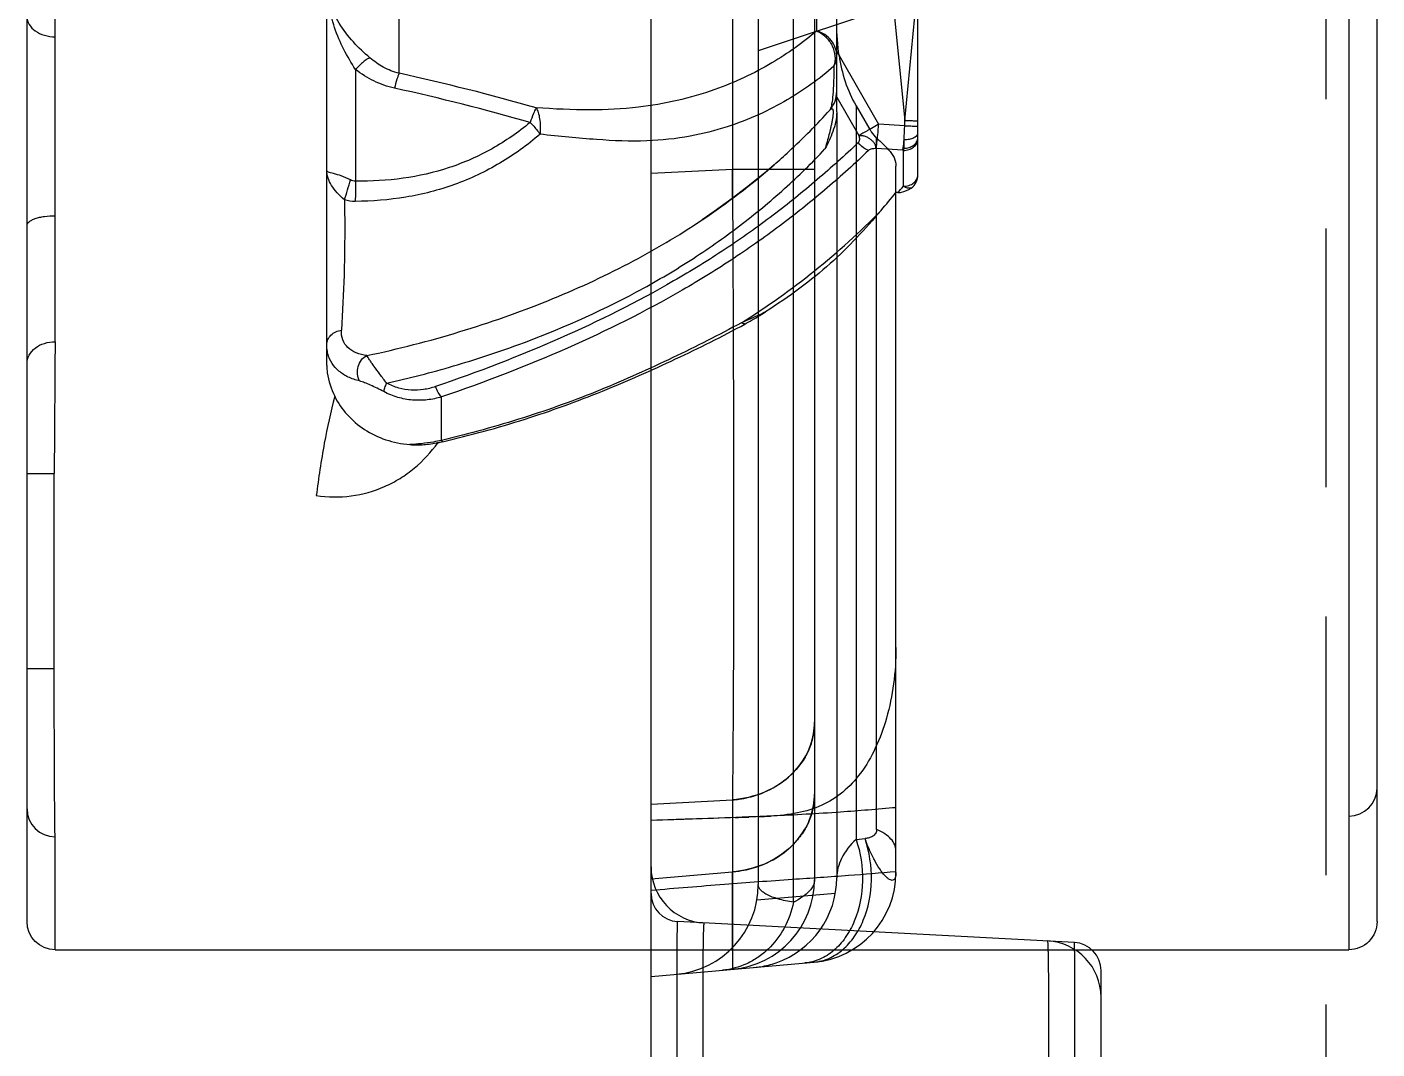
# Model space of a CAD drawing. Header units: millimetres. Extents: x 28656 to 29764, y -21384 to -20601.
# Drawn here: x 28887.6 to 28911.6, y -20925.56 to -20907.38 of the extents above; entities that cross this region are included whole.
import ezdxf

# ---------------------------------------------------------------- set-up
doc = ezdxf.new("R2010")
doc.units = ezdxf.units.MM
doc.header["$LTSCALE"] = 8
doc.linetypes.add('HIDDEN', pattern=[0.375, 0.25, -0.125])
doc.layers.add('Cav-cor', color=30, linetype='Continuous')
doc.layers.add('WT', color=4, linetype='Continuous')
doc.layers.add('dim', color=3, linetype='Continuous', lineweight=15)

# ---------------------------------------------------------------- blocks, each defined once
blk = doc.blocks.new('20160903.083130')
at = {"layer": 'Cav-cor', "color": 241}
for p, q in [((0.4898, 12.0802), (0.4898, 3.6905)), ((-2.8852, 6.0818), (-2.8852, 11.7965)), ((2.8648, 11.7965), (2.8648, 3.3788)), ((-3.0102, 3.504), (-3.0102, 11.6714)), ((2.9898, 3.504), (2.9898, 11.6714)), ((-0.2369, 4.6712), (-0.2369, 9.7973)), ((0.1247, 9.2411), (0.1247, 6.8488)), ((-1.6777, 5.9752), (-1.6777, 9.1971)), ((0.3961, 3.5898), (0.3961, 8.1621)), ((0.9488, 6.8238), (0.9488, 8.0001)), ((-1.3567, 7.2746), (-1.3567, 7.6875)), ((0.8247, 7.7269), (0.8906, 7.0649)), ((0.2398, 7.6675), (0.2398, 3.6686)), ((0.8224, 7.5688), (0.2398, 7.3752)), ((0.4998, 7.4634), (0.4998, 7.5921)), ((0.8906, 7.0649), (0.9437, 7.6055)), ((0.5885, 7.1032), (0.5885, 7.5394)), ((0.5885, 7.3721), (0.5939, 7.3627)), ((0.5939, 7.3627), (0.5993, 7.3532)), ((0.5993, 7.3532), (0.7745, 7.0482)), ((-1.5502, 7.2917), (-1.5502, 6.7951)), ((0.5885, 7.1687), (0.6867, 6.998)), ((0.5885, 7.1032), (0.5885, 3.6991)), ((0.6745, 7.13), (0.6745, 3.8696)), ((0.6745, 7.13), (0.7349, 7.0256)), ((0.8906, 7.0409), (0.7745, 7.0482)), ((0.8906, 7.0409), (0.8906, 7.0649)), ((0.7659, 6.9835), (0.7659, 6.9865)), ((0.7659, 3.9137), (0.7659, 6.9835)), ((0.8882, 6.9416), (0.8882, 6.9801)), ((0.8819, 6.9324), (0.7633, 6.9398)), ((0.8851, 6.9316), (0.8881, 6.9413)), ((0.8851, 6.7724), (0.8851, 6.9316)), ((-0.2369, 6.8306), (0.1247, 6.8488)), ((0.1247, 6.8488), (0.4898, 6.8488)), ((0.1255, 6.7189), (0.1247, 6.8488)), ((0.8519, 4.7221), (0.8519, 6.8612)), ((0.86, 6.7445), (0.8519, 6.7445)), ((-1.1677, 5.6429), (-1.1677, 5.8361)), ((-3.0102, 5.4958), (-2.8892, 5.4958)), ((-2.8892, 4.6298), (-2.8892, 5.4958)), ((0.8519, 3.7222), (0.8519, 4.7221)), ((-3.0102, 4.6298), (-2.8892, 4.6298)), ((-0.2369, 1.629), (-0.2369, 4.6712)), ((-0.2369, 4.0267), (0.1247, 4.045)), ((0.1247, 4.045), (0.1247, 3.7258)), ((-0.0146, 3.9612), (-0.0912, 3.9586)), ((0.027, 3.9626), (-0.0146, 3.9612)), ((0.0938, 3.9651), (0.027, 3.9626)), ((0.1374, 3.9667), (0.0938, 3.9651)), ((0.2411, 3.9708), (0.1979, 3.9691)), ((0.299, 3.9733), (0.2939, 3.9731)), ((-0.1254, 3.9575), (-0.2369, 3.9539)), ((-0.0912, 3.9586), (-0.1254, 3.9575)), ((-2.8852, 3.3788), (-2.8852, 3.8808)), ((0.6745, 3.8696), (0.7143, 3.8731)), ((-0.2369, 3.6941), (0.1247, 3.7258)), ((0.8519, 3.7272), (0.8515, 3.7272)), ((0.234, 3.6003), (0.5826, 3.6308)), ((1.6446, 3.4118), (-0.1185, 3.5042)), ((-2.8852, 3.3788), (2.8648, 3.3788)), ((-0.2369, 3.2604), (0.4868, 3.3237)), ((-0.1209, 3.271), (-0.1209, 3.2716)), ((1.7631, 1.2869), (1.7631, 3.2869))]:
    blk.add_line(p, q, dxfattribs=at)
blk.add_lwpolyline([(0.3099, 6.8679), (0.2758, 6.8386), (0.2011, 6.7772), (0.1237, 6.7176), (0.0441, 6.6601), (-0.01, 6.623)], dxfattribs=at)
for centre, radius, start, end in [((-3.505, -2.5467), 10.0536, 74.0805, 77.66128), ((-3.5055, -2.4898), 9.9292, 74.03176, 77.62306), ((0.4613, 7.1942), 0.1272, 320.14617, 359.99508), ((-1.8451, 7.1186), 2.7368, 357.09987, 358.3738), ((1.0162, 7.2582), 0.3694, 227.35187, 228.04918), ((-0.3006, 7.0972), 1.0758, 353.93438, 354.07043), ((0.9151, 6.9883), 0.0338, 351.68067, 359.95508), ((0.8291, 6.7103), 0.2283, 75.80494, 76.61967), ((-1.7972, 9.2887), 3.2094, 303.84112, 311.03663), ((-3.2505, 7.2456), 1.7354, 342.09786, 345.16704), ((24.7956, 6.449), 26.348, 179.24734, 179.44282), ((-4.5666, 11.2241), 7.0304, 319.57556, 320.41898), ((-1.5303, 8.9207), 3.2325, 317.68487, 318.3492), ((-1.5934, 8.9861), 3.3234, 301.94105, 315.70514), ((119.7845, 4.9534), 122.6749, 179.472995, 179.746712), ((-1.2812, 6.1449), 0.5211, 280.78567, 283.1106), ((2.8649, 4.098), 0.1249, 269.95816, 359.95781), ((-2.8853, 4.0057), 0.1249, 180.04243, 270.04173), ((-0.9459, 32.3881), 28.4421, 272.18291, 272.30472), ((-0.6341, 24.823), 20.8705, 272.40335, 272.54834), ((0.0131, 3.7476), 0.25, 180, 267), ((0.4519, 3.7222), 0.4, 275, 0), ((-0.1602, 3.6686), 0.4, 275, 0), ((0.0898, 3.6905), 0.4, 275, 0), ((0.1885, 3.6991), 0.4, 289.11894, 360), ((-0.1119, 3.629), 0.125, 180, 267), ((1.5131, 3.1683), 0.25, 0, 87), ((1.6381, 3.2869), 0.125, 0, 87), ((0.4284, 3.5307), 0.2113, 275.01933, 283.79212), ((0.4278, 3.5333), 0.214, 283.7871, 285.64843)]:
    blk.add_arc(centre, radius, start, end, dxfattribs=at)
at = {"layer": 'Cav-cor', "color": 241, "extrusion": (0, 0, -1)}
for centre, major_axis, ratio, start_param, end_param in [((0.8385, 7.5507), (0.0239, 0.5441), 0.457341, 4.320989, 4.595058), ((0.6019, 6.8612), (-0.25, 0), 0.597312, 2.613549, 3.141593), ((-2.8852, 3.504), (0, 0.1252), 0.99863, 3.141593, 4.712389), ((2.8648, 3.504), (0, 0.1252), 0.99863, 1.570796, 3.141593)]:
    blk.add_ellipse(centre, major_axis=major_axis, ratio=ratio, start_param=start_param, end_param=end_param, dxfattribs=at)
at = {"layer": 'Cav-cor', "color": 241}
for points, knots in [([(-1.4864, 7.3436), (-1.5121, 7.3657), (-1.5623, 7.4126), (-1.6251, 7.494), (-1.6676, 7.5865), (-1.6776, 7.6529), (-1.6777, 7.6854)], [0, 0, 0, 0, 0.251825, 0.509356, 0.75881, 1, 1, 1, 1]), ([(-1.5502, 7.2917), (-1.5687, 7.3205), (-1.6042, 7.3802), (-1.6457, 7.4768), (-1.6718, 7.5795), (-1.6776, 7.6502), (-1.6777, 7.6854)], [0, 0, 0, 0, 0.244885, 0.496138, 0.748276, 1, 1, 1, 1]), ([(-3.0102, 7.5259), (-3.0102, 7.5141), (-3.0026, 7.4888), (-2.9735, 7.4598), (-2.9325, 7.4411), (-2.9013, 7.4368), (-2.8852, 7.4368)], [0, 0, 0, 0, 0.210411, 0.4459, 0.71286, 1, 1, 1, 1]), ([(0.4998, 7.4634), (0.4376, 7.4107), (0.2944, 7.3084), (0.029, 7.1841), (-0.2481, 7.1214), (-0.5161, 7.1084), (-0.6677, 7.1158), (-0.7475, 7.1213)], [0, 0, 0, 0, 0.183983, 0.395351, 0.65767, 0.819342, 1, 1, 1, 1]), ([(0.5885, 7.3525), (0.5885, 7.3647), (0.5841, 7.3896), (0.5653, 7.4227), (0.5364, 7.4488), (0.5124, 7.4597), (0.4998, 7.4634)], [0, 0, 0, 0, 0.241617, 0.487597, 0.740465, 1, 1, 1, 1]), ([(0.4998, 7.4634), (0.5144, 7.4566), (0.5416, 7.4382), (0.5701, 7.3984), (0.5835, 7.3522), (0.5808, 7.3204), (0.5763, 7.3058)], [0, 0, 0, 0, 0.253518, 0.508752, 0.759025, 1, 1, 1, 1]), ([(-1.4864, 7.3436), (-1.491, 7.3419), (-1.5009, 7.3364), (-1.523, 7.3199), (-1.5392, 7.3038), (-1.5502, 7.2917)], [0, 0, 0, 0, 0.176013, 0.407327, 1, 1, 1, 1]), ([(-1.3567, 7.2746), (-1.381, 7.2805), (-1.4275, 7.299), (-1.468, 7.3277), (-1.4864, 7.3436)], [0, 0, 0, 0, 0.50772, 1, 1, 1, 1]), ([(0.5763, 7.3058), (0.5783, 7.3094), (0.5852, 7.324), (0.5885, 7.3405), (0.5885, 7.3525)], [0, 0, 0, 0, 0.254464, 1, 1, 1, 1]), ([(0.5993, 7.3532), (0.6049, 7.3142), (0.6225, 7.2368), (0.6547, 7.1641), (0.6745, 7.13)], [0, 0, 0, 0, 0.500112, 1, 1, 1, 1]), ([(-1.3772, 7.2087), (-1.4089, 7.2156), (-1.4702, 7.2374), (-1.5249, 7.2721), (-1.5502, 7.2917)], [0, 0, 0, 0, 0.5035, 1, 1, 1, 1]), ([(-1.3567, 7.2746), (-1.3605, 7.2661), (-1.3676, 7.2441), (-1.3738, 7.2219), (-1.3772, 7.2087)], [0, 0, 0, 0, 0.40721, 1, 1, 1, 1]), ([(0.5763, 7.3058), (0.5116, 7.2501), (0.4036, 7.1724), (0.241, 7.0878), (0.097, 7.0318), (-0.07, 6.9895), (-0.2653, 6.969), (-0.4458, 6.9765), (-0.6039, 6.9906), (-0.6874, 6.9992), (-0.73, 7.0037)], [0, 0, 0, 0, 0.184488, 0.285659, 0.39561, 0.51771, 0.65691, 0.81851, 0.907408, 1, 1, 1, 1]), ([(0.5763, 7.3058), (0.5759, 7.2822), (0.5748, 7.2399), (0.572, 7.1838), (0.5675, 7.1429), (0.5624, 7.1208), (0.559, 7.1127)], [0, 0, 0, 0, 0.363937, 0.653195, 0.865259, 1, 1, 1, 1]), ([(-0.7474, 7.1213), (-0.7523, 7.113), (-0.7615, 7.0915), (-0.7695, 7.0695), (-0.7739, 7.0563)], [0, 0, 0, 0, 0.407353, 1, 1, 1, 1]), ([(-0.7474, 7.1213), (-0.7438, 7.1148), (-0.737, 7.099), (-0.7313, 7.0713), (-0.7286, 7.0387), (-0.7286, 7.0156), (-0.73, 7.0037)], [0, 0, 0, 0, 0.185931, 0.424636, 0.702489, 1, 1, 1, 1]), ([(0.3099, 6.8679), (0.3323, 6.8874), (0.419, 6.9653), (0.5012, 7.0481), (0.559, 7.1127)], [0, 0, 0, 0, 0.255523, 1, 1, 1, 1]), ([(0.559, 7.1127), (0.5601, 7.1138), (0.5622, 7.1156), (0.5656, 7.1176), (0.57, 7.1169), (0.5723, 7.1107), (0.5728, 7.1012), (0.5718, 7.0874), (0.5695, 7.0715), (0.5665, 7.0551), (0.5631, 7.0392), (0.5584, 7.0188), (0.5522, 6.9942), (0.5444, 6.9659), (0.539, 6.9474), (0.5362, 6.9384)], [0, 0, 0, 0, 0.023983, 0.043167, 0.059225, 0.083927, 0.133505, 0.20967, 0.295563, 0.381431, 0.465204, 0.546721, 0.703823, 0.8545, 1, 1, 1, 1]), ([(0.5885, 7.1031), (0.5885, 7.0878), (0.5849, 7.0577), (0.5719, 7.0155), (0.5552, 6.976), (0.5427, 6.9508), (0.5362, 6.9384)], [0, 0, 0, 0, 0.264558, 0.515237, 0.759154, 1, 1, 1, 1]), ([(-0.7739, 7.0563), (-0.8269, 7.0127), (-0.941, 6.9335), (-1.1327, 6.8488), (-1.3387, 6.8021), (-1.4797, 6.7943), (-1.5502, 6.7951)], [0, 0, 0, 0, 0.24618, 0.495489, 0.74719, 1, 1, 1, 1]), ([(-0.7739, 7.0563), (-0.7701, 7.0522), (-0.7545, 7.0355), (-0.74, 7.0177), (-0.73, 7.0037)], [0, 0, 0, 0, 0.246498, 1, 1, 1, 1]), ([(0.7349, 7.0256), (0.7305, 7.023), (0.7145, 7.0137), (0.6982, 7.005), (0.6867, 6.9981)], [0, 0, 0, 0, 0.274634, 1, 1, 1, 1]), ([(0.7745, 7.0482), (0.7712, 7.0462), (0.7581, 7.0385), (0.7448, 7.0312), (0.7349, 7.0256)], [0, 0, 0, 0, 0.251637, 1, 1, 1, 1]), ([(0.7349, 7.0256), (0.737, 7.0219), (0.7459, 7.0078), (0.7568, 6.9949), (0.7659, 6.9865)], [0, 0, 0, 0, 0.254852, 1, 1, 1, 1]), ([(0.7695, 6.986), (0.77, 6.991), (0.772, 7.0116), (0.7735, 7.0324), (0.7745, 7.0482)], [0, 0, 0, 0, 0.238229, 1, 1, 1, 1]), ([(0.8906, 7.0649), (0.8982, 7.0649), (0.9091, 7.0647), (0.9229, 7.0644), (0.9315, 7.064), (0.9386, 7.0636), (0.9438, 7.0632), (0.947, 7.0627), (0.9484, 7.0624), (0.9488, 7.0622), (0.9488, 7.062)], [0, 0, 0, 0, 0.38703, 0.559812, 0.70962, 0.831901, 0.922431, 0.978577, 0.993415, 1, 1, 1, 1]), ([(0.8906, 7.0409), (0.8982, 7.0409), (0.9091, 7.0408), (0.9229, 7.0404), (0.9315, 7.0401), (0.9386, 7.0396), (0.9438, 7.0392), (0.947, 7.0388), (0.9484, 7.0384), (0.9488, 7.0382), (0.9488, 7.038)], [0, 0, 0, 0, 0.38703, 0.559812, 0.70962, 0.831901, 0.922431, 0.978577, 0.993415, 1, 1, 1, 1]), ([(-0.73, 7.0037), (-0.7857, 6.9561), (-0.9058, 6.8693), (-1.1078, 6.7737), (-1.326, 6.7176), (-1.4761, 6.7059), (-1.5512, 6.7052)], [0, 0, 0, 0, 0.246286, 0.495703, 0.747371, 1, 1, 1, 1]), ([(0.6839, 6.9666), (0.6247, 6.9103), (0.5018, 6.799), (0.3051, 6.6402), (0.0921, 6.4893), (-0.2188, 6.2975), (-0.6462, 6.0849), (-1.0074, 5.9463), (-1.1947, 5.882)], [0, 0, 0, 0, 0.11206, 0.227389, 0.34656, 0.469857, 0.728262, 1, 1, 1, 1]), ([(0.6867, 6.998), (0.6885, 6.9924), (0.6905, 6.9817), (0.6875, 6.97), (0.6839, 6.9666)], [0, 0, 0, 0, 0.547724, 1, 1, 1, 1]), ([(0.7298, 6.9316), (0.7254, 6.9332), (0.7078, 6.9414), (0.6928, 6.9549), (0.6839, 6.9666)], [0, 0, 0, 0, 0.239944, 1, 1, 1, 1]), ([(0.7633, 6.9398), (0.7624, 6.943), (0.7622, 6.9481), (0.7609, 6.955), (0.7575, 6.9626), (0.7502, 6.9715), (0.7394, 6.9811), (0.7267, 6.9893), (0.7153, 6.9944), (0.7059, 6.9967), (0.6972, 6.9973), (0.6908, 6.9973), (0.6867, 6.9981)], [0, 0, 0, 0, 0.093016, 0.144215, 0.199979, 0.32697, 0.465892, 0.610048, 0.752517, 0.81901, 0.881703, 1, 1, 1, 1]), ([(0.7633, 6.9398), (0.7639, 6.9429), (0.7662, 6.9574), (0.768, 6.972), (0.7692, 6.9835)], [0, 0, 0, 0, 0.212232, 1, 1, 1, 1]), ([(0.7692, 6.9835), (0.7738, 6.9794), (0.7904, 6.9641), (0.8064, 6.9482), (0.8178, 6.9364)], [0, 0, 0, 0, 0.271248, 1, 1, 1, 1]), ([(0.8819, 6.9324), (0.8825, 6.9357), (0.8851, 6.9516), (0.8869, 6.9675), (0.8882, 6.9801)], [0, 0, 0, 0, 0.210486, 1, 1, 1, 1]), ([(0.8851, 6.9316), (0.8933, 6.9316), (0.9095, 6.9342), (0.9306, 6.9451), (0.9452, 6.9621), (0.9488, 6.9762), (0.9488, 6.9829)], [0, 0, 0, 0, 0.27409, 0.535212, 0.775631, 1, 1, 1, 1]), ([(0.8882, 6.9801), (0.8961, 6.9803), (0.9075, 6.9814), (0.9219, 6.985), (0.936, 6.99), (0.9488, 6.999), (0.9488, 7.0076)], [0, 0, 0, 0, 0.336199, 0.491056, 0.630578, 1, 1, 1, 1]), ([(0.8882, 6.9416), (0.8956, 6.9418), (0.91, 6.9442), (0.9289, 6.953), (0.9429, 6.9663), (0.9477, 6.9778), (0.9485, 6.9834)], [0, 0, 0, 0, 0.280908, 0.545515, 0.783927, 1, 1, 1, 1]), ([(-1.4112, 5.8977), (-1.3115, 5.9196), (-1.1155, 5.9702), (-0.7401, 6.0933), (-0.3864, 6.249), (-0.0633, 6.4384), (0.1565, 6.5921), (0.3567, 6.7578), (0.4789, 6.8769), (0.5362, 6.9384)], [0, 0, 0, 0, 0.136746, 0.270764, 0.528821, 0.652297, 0.771789, 0.887486, 1, 1, 1, 1]), ([(0.7298, 6.9315), (0.67, 6.8747), (0.5458, 6.7622), (0.3471, 6.6019), (0.132, 6.4496), (-0.182, 6.2559), (-0.6136, 6.0411), (-0.9785, 5.9011), (-1.1677, 5.8361)], [0, 0, 0, 0, 0.112062, 0.227398, 0.346576, 0.469876, 0.728273, 1, 1, 1, 1]), ([(0.7633, 6.9398), (0.7571, 6.94), (0.7455, 6.9393), (0.7337, 6.9353), (0.7298, 6.9315)], [0, 0, 0, 0, 0.535035, 1, 1, 1, 1]), ([(0.8882, 6.9416), (0.8876, 6.9398), (0.8848, 6.9371), (0.8829, 6.9339), (0.8819, 6.9324)], [0, 0, 0, 0, 0.517798, 1, 1, 1, 1]), ([(-1.5991, 6.7121), (-1.6106, 6.7223), (-1.6319, 6.7419), (-1.6574, 6.7744), (-1.6737, 6.8079), (-1.6777, 6.8313), (-1.6777, 6.8425)], [0, 0, 0, 0, 0.293647, 0.553472, 0.784991, 1, 1, 1, 1]), ([(-1.5729, 6.8013), (-1.5859, 6.8081), (-1.6108, 6.8183), (-1.6407, 6.8268), (-1.6598, 6.832), (-1.6691, 6.8352), (-1.6753, 6.838), (-1.6777, 6.8412), (-1.6777, 6.8425)], [0, 0, 0, 0, 0.387443, 0.704096, 0.820935, 0.907551, 0.964978, 1, 1, 1, 1]), ([(0.1247, 6.8488), (0.128, 6.3093), (0.1309, 5.5462), (0.1294, 4.6116), (0.1268, 4.2165), (0.1247, 4.045)], [0, 0, 0, 0, 0.577304, 0.81644, 1, 1, 1, 1]), ([(0.8851, 6.7724), (0.8933, 6.7724), (0.9095, 6.7749), (0.9306, 6.7859), (0.9452, 6.8029), (0.9488, 6.817), (0.9488, 6.8237)], [0, 0, 0, 0, 0.274078, 0.535184, 0.775607, 1, 1, 1, 1]), ([(0.9196, 6.7645), (0.929, 6.7708), (0.9446, 6.7891), (0.9488, 6.8123), (0.9488, 6.8236)], [0, 0, 0, 0, 0.499163, 1, 1, 1, 1]), ([(0.86, 6.7445), (0.8653, 6.7445), (0.8865, 6.7467), (0.9065, 6.7557), (0.9196, 6.7645)], [0, 0, 0, 0, 0.251054, 1, 1, 1, 1]), ([(0.9196, 6.7645), (0.9143, 6.7633), (0.9018, 6.7638), (0.8907, 6.769), (0.8851, 6.7724)], [0, 0, 0, 0, 0.453588, 1, 1, 1, 1]), ([(-1.5991, 6.7121), (-1.5977, 6.6006), (-1.5979, 6.4075), (-1.6079, 6.2146), (-1.6128, 6.1332)], [0, 0, 0, 0, 0.577547, 1, 1, 1, 1]), ([(0.7854, 6.6653), (0.7504, 6.6242), (0.6786, 6.5423), (0.5592, 6.4255), (0.4232, 6.3154), (0.3243, 6.2475), (0.2722, 6.2143)], [0, 0, 0, 0, 0.235659, 0.476139, 0.729828, 1, 1, 1, 1]), ([(-3.0102, 6.5985), (-3.0102, 6.6014), (-3.0081, 6.6079), (-3.0002, 6.6161), (-2.9884, 6.6234), (-2.9728, 6.6298), (-2.9539, 6.635), (-2.9245, 6.6403), (-2.9011, 6.6418), (-2.8852, 6.6418)], [0, 0, 0, 0, 0.062902, 0.140174, 0.238635, 0.359296, 0.500095, 0.657223, 1, 1, 1, 1]), ([(-1.5001, 6.0202), (-1.3605, 6.0492), (-1.0886, 6.1194), (-0.6985, 6.2559), (-0.3376, 6.4211), (-0.1146, 6.5528), (-0.0099, 6.623)], [0, 0, 0, 0, 0.264547, 0.520435, 0.766057, 1, 1, 1, 1]), ([(0.2722, 6.2143), (0.2633, 6.2099), (0.2278, 6.193), (0.1918, 6.1773), (0.1649, 6.166)], [0, 0, 0, 0, 0.254629, 1, 1, 1, 1]), ([(0.1805, 6.1603), (0.1883, 6.1646), (0.2193, 6.182), (0.2498, 6.2), (0.2722, 6.2143)], [0, 0, 0, 0, 0.251707, 1, 1, 1, 1]), ([(-1.6777, 6.068), (-1.6777, 6.0758), (-1.6742, 6.0918), (-1.6551, 6.1196), (-1.6298, 6.131), (-1.6128, 6.1332)], [0, 0, 0, 0, 0.235832, 0.480886, 1, 1, 1, 1]), ([(-1.5001, 6.0202), (-1.5162, 6.0225), (-1.5463, 6.0297), (-1.5853, 6.0527), (-1.6103, 6.0893), (-1.6137, 6.1185), (-1.6128, 6.1332)], [0, 0, 0, 0, 0.276157, 0.519391, 0.749971, 1, 1, 1, 1]), ([(0.1649, 6.166), (0.0648, 6.1112), (-0.1419, 6.0074), (-0.4633, 5.8618), (-0.7468, 5.759), (-0.9842, 5.6894), (-1.106, 5.6578), (-1.1677, 5.6429)], [0, 0, 0, 0, 0.238279, 0.483111, 0.736998, 0.867569, 1, 1, 1, 1]), ([(-1.163, 5.6373), (-1.0397, 5.666), (-0.7995, 5.7311), (-0.4545, 5.8571), (-0.1295, 6.0011), (0.0798, 6.1048), (0.1805, 6.1603)], [0, 0, 0, 0, 0.262653, 0.515692, 0.761447, 1, 1, 1, 1]), ([(0.1805, 6.1603), (0.1792, 6.1604), (0.1737, 6.1611), (0.1685, 6.1636), (0.1649, 6.166)], [0, 0, 0, 0, 0.223751, 1, 1, 1, 1]), ([(-3.0102, 5.9842), (-3.0102, 5.9971), (-3.0029, 6.0241), (-2.9741, 6.0563), (-2.9329, 6.0771), (-2.9013, 6.0818), (-2.8852, 6.0818)], [0, 0, 0, 0, 0.221028, 0.460031, 0.722359, 1, 1, 1, 1]), ([(-1.6729, 6.0284), (-1.6737, 6.0315), (-1.6765, 6.0445), (-1.6777, 6.0579), (-1.6777, 6.068)], [0, 0, 0, 0, 0.243844, 1, 1, 1, 1]), ([(-1.5327, 5.9071), (-1.5499, 5.9114), (-1.5822, 5.9224), (-1.6246, 5.9486), (-1.6567, 5.9842), (-1.6691, 6.0133), (-1.6729, 6.0284)], [0, 0, 0, 0, 0.272367, 0.522623, 0.760519, 1, 1, 1, 1]), ([(-1.5327, 5.9071), (-1.5378, 5.9166), (-1.5438, 5.9384), (-1.5405, 5.9718), (-1.5259, 6.0014), (-1.5092, 6.0157), (-1.5001, 6.0202)], [0, 0, 0, 0, 0.250001, 0.509148, 0.762899, 1, 1, 1, 1]), ([(-1.4112, 5.8977), (-1.4221, 5.9103), (-1.4406, 5.9356), (-1.4635, 5.9655), (-1.4785, 5.9873), (-1.4892, 6.0031), (-1.4959, 6.014), (-1.5001, 6.0202)], [0, 0, 0, 0, 0.329116, 0.621243, 0.746052, 0.852713, 1, 1, 1, 1]), ([(-1.6777, 5.9752), (-1.6777, 5.9645), (-1.6743, 5.9175), (-1.6589, 5.8719), (-1.6428, 5.8394)], [0, 0, 0, 0, 0.228708, 1, 1, 1, 1]), ([(-1.4242, 5.8597), (-1.4342, 5.865), (-1.4539, 5.8747), (-1.4825, 5.8879), (-1.5083, 5.8991), (-1.5249, 5.9052), (-1.5327, 5.9071)], [0, 0, 0, 0, 0.287993, 0.554908, 0.795473, 1, 1, 1, 1]), ([(-1.4242, 5.8597), (-1.4232, 5.8655), (-1.4194, 5.8784), (-1.4143, 5.8908), (-1.4112, 5.8977)], [0, 0, 0, 0, 0.436063, 1, 1, 1, 1]), ([(-1.1947, 5.882), (-1.2119, 5.8761), (-1.2476, 5.8671), (-1.3032, 5.8643), (-1.3592, 5.8738), (-1.3945, 5.8885), (-1.4112, 5.8977)], [0, 0, 0, 0, 0.243881, 0.491115, 0.742979, 1, 1, 1, 1]), ([(-1.1677, 5.8361), (-1.1734, 5.842), (-1.1837, 5.8567), (-1.1913, 5.8729), (-1.1947, 5.882)], [0, 0, 0, 0, 0.459533, 1, 1, 1, 1]), ([(-1.6428, 5.8394), (-1.6609, 5.7702), (-1.6923, 5.6235), (-1.7149, 5.4752), (-1.7244, 5.3974)], [0, 0, 0, 0, 0.476605, 1, 1, 1, 1]), ([(-1.6428, 5.8394), (-1.6283, 5.81), (-1.5902, 5.7542), (-1.5119, 5.6874), (-1.4161, 5.6414), (-1.3454, 5.6273), (-1.3093, 5.6244)], [0, 0, 0, 0, 0.237245, 0.483183, 0.737665, 1, 1, 1, 1]), ([(-1.1677, 5.8361), (-1.1885, 5.8301), (-1.2313, 5.8213), (-1.2973, 5.8201), (-1.3629, 5.8322), (-1.4044, 5.8492), (-1.4242, 5.8597)], [0, 0, 0, 0, 0.246256, 0.494482, 0.745546, 1, 1, 1, 1]), ([(-1.1677, 5.6429), (-1.1797, 5.6403), (-1.2265, 5.6312), (-1.274, 5.626), (-1.3093, 5.6244)], [0, 0, 0, 0, 0.25822, 1, 1, 1, 1]), ([(-1.163, 5.6373), (-1.1634, 5.6377), (-1.1651, 5.6394), (-1.1666, 5.6414), (-1.1677, 5.6429)], [0, 0, 0, 0, 0.222517, 1, 1, 1, 1]), ([(-1.7244, 5.3974), (-1.6733, 5.39), (-1.5687, 5.389), (-1.4427, 5.4242), (-1.3514, 5.4726), (-1.2675, 5.5334), (-1.214, 5.5911), (-1.1836, 5.633)], [0, 0, 0, 0, 0.250264, 0.499466, 0.624328, 0.749371, 1, 1, 1, 1]), ([(-1.3093, 5.6244), (-1.2885, 5.6227), (-1.2462, 5.6232), (-1.2045, 5.629), (-1.1837, 5.633)], [0, 0, 0, 0, 0.496891, 1, 1, 1, 1]), ([(0.8519, 4.7221), (0.8519, 4.6681), (0.845, 4.5623), (0.8143, 4.4117), (0.7655, 4.2778), (0.7009, 4.1652), (0.6201, 4.077), (0.5228, 4.0161), (0.4118, 3.983), (0.3339, 3.9749), (0.2937, 3.9731)], [0, 0, 0, 0, 0.154553, 0.302262, 0.438259, 0.560709, 0.671552, 0.776842, 0.884863, 1, 1, 1, 1]), ([(-2.8852, 3.8808), (-2.8854, 3.8831), (-2.8856, 3.8901), (-2.886, 3.9038), (-2.8863, 3.9241), (-2.8868, 3.9636), (-2.8873, 4.0274), (-2.8879, 4.1196), (-2.8884, 4.2302), (-2.889, 4.4023), (-2.8891, 4.5371), (-2.8892, 4.6298)], [0, 0, 0, 0, 0.009477, 0.02786, 0.054987, 0.090616, 0.186028, 0.310675, 0.460087, 0.628902, 1, 1, 1, 1]), ([(0.4898, 4.3901), (0.4898, 4.3686), (0.4852, 4.3254), (0.4645, 4.2632), (0.431, 4.2054), (0.3701, 4.1362), (0.2682, 4.0711), (0.1733, 4.0486), (0.1247, 4.045)], [0, 0, 0, 0, 0.116746, 0.234779, 0.35518, 0.478653, 0.734372, 1, 1, 1, 1]), ([(0.2401, 4.069), (0.276, 4.0816), (0.3437, 4.1158), (0.4251, 4.1918), (0.4776, 4.2859), (0.4898, 4.3558), (0.4898, 4.3901)], [0, 0, 0, 0, 0.264386, 0.518472, 0.762403, 1, 1, 1, 1]), ([(0.4898, 4.0709), (0.4898, 4.0494), (0.4852, 4.0062), (0.4645, 3.944), (0.431, 3.8862), (0.3701, 3.817), (0.2682, 3.7519), (0.1733, 3.7294), (0.1247, 3.7258)], [0, 0, 0, 0, 0.116746, 0.234779, 0.35518, 0.478653, 0.734372, 1, 1, 1, 1]), ([(0.1247, 4.045), (0.1346, 4.0457), (0.1737, 4.0499), (0.2123, 4.0593), (0.2401, 4.069)], [0, 0, 0, 0, 0.251688, 1, 1, 1, 1]), ([(0.2401, 3.7498), (0.276, 3.7624), (0.3437, 3.7966), (0.4251, 3.8726), (0.4776, 3.9667), (0.4898, 4.0366), (0.4898, 4.0709)], [0, 0, 0, 0, 0.264386, 0.518472, 0.762403, 1, 1, 1, 1]), ([(0.2937, 3.9731), (0.2517, 3.9712), (0.0748, 3.9639), (-0.1021, 3.9582), (-0.2369, 3.9539)], [0, 0, 0, 0, 0.237958, 1, 1, 1, 1]), ([(0.8519, 4.0104), (0.7697, 4.0033), (0.5856, 3.9879), (0.4011, 3.9779), (0.299, 3.9733)], [0, 0, 0, 0, 0.446704, 1, 1, 1, 1]), ([(0.7659, 3.9137), (0.7659, 3.9075), (0.7629, 3.895), (0.7489, 3.8825), (0.7321, 3.876), (0.7203, 3.8738), (0.7143, 3.8731)], [0, 0, 0, 0, 0.260328, 0.499351, 0.750491, 1, 1, 1, 1]), ([(0.8519, 3.8194), (0.8519, 3.8285), (0.8475, 3.8478), (0.8293, 3.8736), (0.8013, 3.8963), (0.7785, 3.9083), (0.7659, 3.9137)], [0, 0, 0, 0, 0.201954, 0.428218, 0.693061, 1, 1, 1, 1]), ([(0.6745, 3.8696), (0.6945, 3.8104), (0.7131, 3.6863), (0.6847, 3.5345), (0.6305, 3.433), (0.5784, 3.3742), (0.5162, 3.3342), (0.4698, 3.3222), (0.4469, 3.3202)], [0, 0, 0, 0, 0.279328, 0.549556, 0.674241, 0.789808, 0.897309, 1, 1, 1, 1]), ([(0.4868, 3.3237), (0.5096, 3.3257), (0.5561, 3.3377), (0.6182, 3.3777), (0.6704, 3.4365), (0.7245, 3.538), (0.7529, 3.6897), (0.7343, 3.8139), (0.7143, 3.8731)], [0, 0, 0, 0, 0.102691, 0.210192, 0.325759, 0.450444, 0.720672, 1, 1, 1, 1]), ([(0.6745, 3.8696), (0.6481, 3.8453), (0.6065, 3.7933), (0.5885, 3.7282), (0.5885, 3.6991)], [0, 0, 0, 0, 0.551936, 1, 1, 1, 1]), ([(0.8519, 3.7222), (0.8519, 3.7177), (0.8515, 3.7095), (0.8492, 3.6989), (0.8451, 3.6911), (0.8384, 3.687), (0.8304, 3.6876), (0.8217, 3.6916), (0.8121, 3.6989), (0.8016, 3.7093), (0.7905, 3.7228), (0.7744, 3.7456), (0.759, 3.772), (0.7441, 3.8009), (0.7335, 3.8245), (0.723, 3.8484), (0.718, 3.8652), (0.7143, 3.8731)], [0, 0, 0, 0, 0.049988, 0.090056, 0.12036, 0.145294, 0.172109, 0.206368, 0.250554, 0.305326, 0.370354, 0.444729, 0.615809, 0.709341, 0.805846, 0.903395, 1, 1, 1, 1]), ([(-0.2369, 3.6439), (-0.128, 3.653), (0.0812, 3.6701), (0.374, 3.6918), (0.6282, 3.7083), (0.7817, 3.7214), (0.8519, 3.7272)], [0, 0, 0, 0, 0.300157, 0.576783, 0.806602, 1, 1, 1, 1]), ([(0.1247, 3.7258), (0.1346, 3.7265), (0.1737, 3.7307), (0.2123, 3.7401), (0.2401, 3.7498)], [0, 0, 0, 0, 0.251688, 1, 1, 1, 1]), ([(0.1247, 3.7258), (0.1249, 3.6925), (0.1252, 3.6301), (0.1256, 3.5428), (0.1258, 3.478), (0.1259, 3.4326), (0.1259, 3.4035), (0.1259, 3.3778), (0.1259, 3.3554), (0.1258, 3.3365), (0.1256, 3.3209), (0.1255, 3.3101), (0.1253, 3.3032), (0.1253, 3.2992), (0.1251, 3.2963), (0.1251, 3.2939), (0.1248, 3.2929), (0.1249, 3.292), (0.1247, 3.292)], [0, 0, 0, 0, 0.230133, 0.431631, 0.603628, 0.678327, 0.745385, 0.804729, 0.856296, 0.900031, 0.935889, 0.963832, 0.974827, 0.983834, 0.99085, 0.995877, 0.998917, 1, 1, 1, 1]), ([(0.1259, 3.3884), (0.1259, 3.4091), (0.1258, 3.5216), (0.1252, 3.6341), (0.1247, 3.7258)], [0, 0, 0, 0, 0.184594, 1, 1, 1, 1]), ([(0.3961, 3.5898), (0.3728, 3.5939), (0.3326, 3.6024), (0.2872, 3.6181), (0.2619, 3.6331), (0.2494, 3.644), (0.2416, 3.6559), (0.2398, 3.6645), (0.2398, 3.6686)], [0, 0, 0, 0, 0.384495, 0.666525, 0.773291, 0.860765, 0.933807, 1, 1, 1, 1]), ([(0.4898, 3.6905), (0.4898, 3.6818), (0.4848, 3.6627), (0.4654, 3.6368), (0.435, 3.6118), (0.4101, 3.5972), (0.3961, 3.5898)], [0, 0, 0, 0, 0.181457, 0.397995, 0.668194, 1, 1, 1, 1]), ([(0.3961, 3.5898), (0.3879, 3.5501), (0.3605, 3.4737), (0.2999, 3.3931), (0.2395, 3.344), (0.1738, 3.3064), (0.1181, 3.2914), (0.0809, 3.2882)], [0, 0, 0, 0, 0.261077, 0.514231, 0.638059, 0.760107, 1, 1, 1, 1]), ([(-0.1209, 3.2716), (-0.1209, 3.2894), (-0.1208, 3.3229), (-0.1206, 3.3696), (-0.1203, 3.4096), (-0.1201, 3.4385), (-0.1199, 3.4582), (-0.1197, 3.4702), (-0.1195, 3.4803), (-0.1193, 3.4887), (-0.1191, 3.4952), (-0.119, 3.4995), (-0.1188, 3.5019), (-0.1187, 3.5031), (-0.1186, 3.5037), (-0.1185, 3.5042), (-0.1185, 3.5042)], [0, 0, 0, 0, 0.229738, 0.431152, 0.603246, 0.745177, 0.804609, 0.856254, 0.90005, 0.935946, 0.963901, 0.983886, 0.990885, 0.99589, 0.998908, 1, 1, 1, 1]), ([(0, 2.2497), (-0.0008, 2.3309), (-0.0023, 2.4902), (-0.0038, 2.6864), (-0.0046, 2.8365), (-0.0051, 2.9413), (-0.0053, 3.0395), (-0.0054, 3.13), (-0.0053, 3.212), (-0.0051, 3.2847), (-0.0047, 3.3475), (-0.0042, 3.3932), (-0.0037, 3.4244), (-0.0033, 3.4435), (-0.0028, 3.4598), (-0.0024, 3.4732), (-0.0019, 3.4836), (-0.0014, 3.4904), (-0.001, 3.4944), (-0.0007, 3.4963), (-0.0005, 3.4973), (-0.0002, 3.498), (0, 3.4979)], [0, 0, 0, 0, 0.195128, 0.382796, 0.471554, 0.555769, 0.634624, 0.707355, 0.773256, 0.831691, 0.882096, 0.92399, 0.941618, 0.956975, 0.970028, 0.980745, 0.989105, 0.99509, 0.99719, 0.998697, 0.999618, 1, 1, 1, 1]), ([(1.5262, 1.92), (1.527, 2.0174), (1.5285, 2.2085), (1.53, 2.4439), (1.5308, 2.6238), (1.5312, 2.7495), (1.5315, 2.8672), (1.5316, 2.9758), (1.5315, 3.0742), (1.5313, 3.1615), (1.5309, 3.2269), (1.5305, 3.273), (1.5302, 3.3028), (1.5298, 3.3292), (1.5294, 3.3522), (1.529, 3.3718), (1.5285, 3.3879), (1.5281, 3.3991), (1.5277, 3.4063), (1.5274, 3.4104), (1.5271, 3.4135), (1.5269, 3.4159), (1.5266, 3.4171), (1.5264, 3.418), (1.5262, 3.418)], [0, 0, 0, 0, 0.19505, 0.38261, 0.47131, 0.555472, 0.634284, 0.706986, 0.772876, 0.83132, 0.881757, 0.903818, 0.923702, 0.941363, 0.956758, 0.96985, 0.98061, 0.989013, 0.992325, 0.995042, 0.997163, 0.998689, 0.999624, 1, 1, 1, 1]), ([(1.6446, 2.1635), (1.645, 2.2446), (1.6458, 2.4039), (1.6465, 2.6), (1.6469, 2.7501), (1.6472, 2.8548), (1.6473, 2.9529), (1.6473, 3.0434), (1.6473, 3.1254), (1.6472, 3.1981), (1.647, 3.2526), (1.6468, 3.291), (1.6466, 3.3158), (1.6465, 3.3378), (1.6463, 3.357), (1.646, 3.3734), (1.6458, 3.3868), (1.6456, 3.3961), (1.6454, 3.4021), (1.6453, 3.4055), (1.6451, 3.4081), (1.645, 3.4101), (1.6448, 3.411), (1.6448, 3.4117), (1.6446, 3.4118)], [0, 0, 0, 0, 0.195084, 0.382682, 0.471401, 0.555581, 0.634409, 0.707123, 0.773021, 0.83147, 0.881905, 0.903964, 0.923845, 0.9415, 0.956888, 0.969973, 0.980723, 0.989114, 0.992419, 0.995128, 0.997239, 0.998752, 0.999668, 1, 1, 1, 1]), ([(0.225, 3.3008), (0.233, 3.3015), (0.2651, 3.3053), (0.2966, 3.3132), (0.3195, 3.3212)], [0, 0, 0, 0, 0.248118, 1, 1, 1, 1]), ([(-0.1185, 2.0062), (-0.1195, 2.2467), (-0.1209, 2.6683), (-0.1214, 3.0899), (-0.1209, 3.271)], [0, 0, 0, 0, 0.57054, 1, 1, 1, 1])]:
    blk.add_open_spline(points, degree=3, knots=knots, dxfattribs=at)
for points in [[(-1.5502, 6.7951), (-1.558, 6.7953), (-1.5659, 6.7977), (-1.5729, 6.8013)], [(-1.5512, 6.7052), (-1.5673, 6.7051), (-1.5836, 6.7075), (-1.5991, 6.7121)]]:
    blk.add_open_spline(points, degree=3, dxfattribs=at)

msp = doc.modelspace()

# ---------------------------------------------------------------- linework, layer by layer
at = {"layer": 'Cav-cor', "color": 241}
msp.add_line((28898.695, -20703.266), (28898.695, -20943.266), dxfattribs=at)
at = {"layer": 'WT', "color": 191, "linetype": 'HIDDEN', "ltscale": 2.3}
msp.add_line((28910.695, -20821.266), (28910.695, -20935.266), dxfattribs=at)

# ---------------------------------------------------------------- block references
at = {"layer": 'dim', "xscale": 4, "yscale": 4, "zscale": 4}
msp.add_blockref('20160903.083130', (28899.643, -20937.307), dxfattribs=at)

doc.saveas('drawing.dxf')
